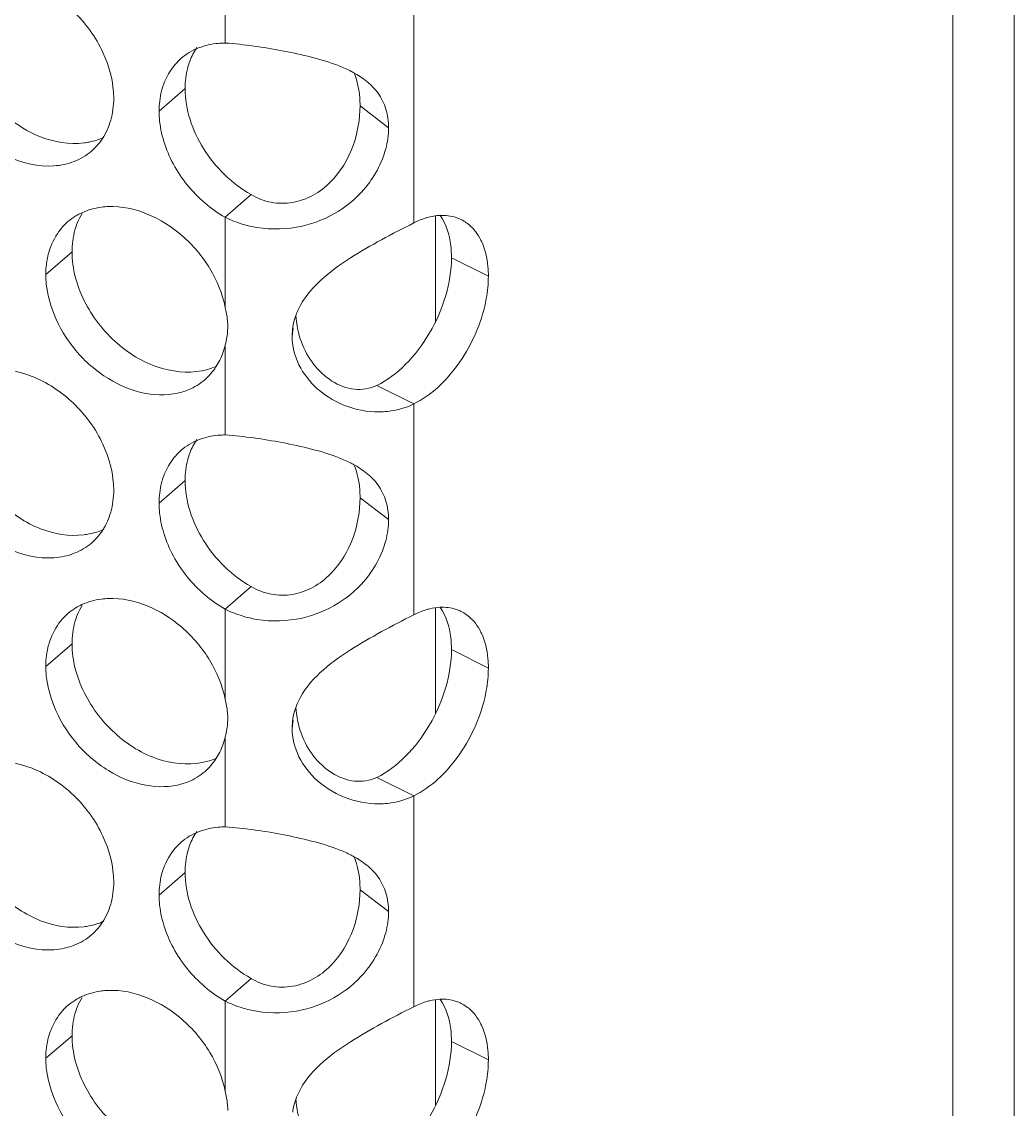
# Model space of a CAD drawing. Header units: millimetres. Extents: x 1177 to 4147, y 93 to 2194.
# Drawn here: x 2696.66 to 2716.61, y 760.61 to 782.46 of the extents above; entities that cross this region are included whole.
import ezdxf

# ---------------------------------------------------------------- set-up
doc = ezdxf.new("R2010")
doc.units = ezdxf.units.MM
doc.header["$LTSCALE"] = 0.1
doc.layers.get('0').update_dxf_attribs({"lineweight": 13})
doc.layers.add('标注', color=251, linetype='Continuous', lineweight=9)

# ---------------------------------------------------------------- blocks, each defined once
blk = doc.blocks.new('02')
for p, q in [((4650, 530.154), (4650, 1022.056)), ((4648.233, 532.575), (4648.233, 1019.282)), ((4627.348, 708.454), (4627.348, 711.041)), ((4632.76, 703.29), (4632.76, 709.344)), ((4627.348, 700.867), (4627.348, 703.454)), ((4627.348, 697.204), (4627.348, 699.791)), ((4632.76, 692.04), (4632.76, 698.094)), ((4627.348, 689.617), (4627.348, 692.204)), ((4627.348, 685.954), (4627.348, 688.541)), ((4632.76, 680.79), (4632.76, 686.844)), ((4627.348, 678.367), (4627.348, 680.954))]:
    blk.add_line(p, q)
at = {"layer": '标注'}
for p, q in [((4626.196, 707.148), (4625.449, 706.498)), ((4631.219, 706.652), (4632.039, 706.024)), ((4628.091, 704.105), (4627.348, 703.454)), ((4633.383, 700.469), (4633.383, 703.488)), ((4622.951, 702.46), (4622.198, 701.811)), ((4633.843, 702.294), (4634.903, 701.764)), ((4629.284, 700.262), (4629.27, 700.039)), ((4629.301, 700.26), (4629.27, 700.039)), ((4631.7, 698.625), (4632.76, 698.094)), ((4626.196, 695.898), (4625.449, 695.248)), ((4631.219, 695.402), (4632.039, 694.774)), ((4628.091, 692.855), (4627.348, 692.204)), ((4633.383, 689.219), (4633.383, 692.238)), ((4633.383, 689.219), (4633.383, 692.238)), ((4622.951, 691.21), (4622.198, 690.561)), ((4622.951, 691.21), (4622.198, 690.561)), ((4633.843, 691.044), (4634.903, 690.514)), ((4633.843, 691.044), (4634.903, 690.514)), ((4629.284, 689.012), (4629.27, 688.789)), ((4629.284, 689.012), (4629.27, 688.789)), ((4629.301, 689.01), (4629.27, 688.789)), ((4629.301, 689.01), (4629.27, 688.789)), ((4631.7, 687.375), (4632.76, 686.844)), ((4631.7, 687.375), (4632.76, 686.844)), ((4626.196, 684.648), (4625.449, 683.998)), ((4631.219, 684.152), (4632.039, 683.524)), ((4628.091, 681.605), (4627.348, 680.954)), ((4633.383, 677.969), (4633.383, 680.988)), ((4622.951, 679.96), (4622.198, 679.311)), ((4633.843, 679.794), (4634.903, 679.264))]:
    blk.add_line(p, q, dxfattribs=at)
for centre, radius, start, end in [((4622.206, 706.758), 1.925, 329.2925, 338.318), ((4623.909, 702.083), 1.647, 121.1376, 130.744), ((4623.959, 702), 1.744, 114.6822, 121.1409), ((4624.886, 702.581), 1.918, 149.2796, 158.5755), ((4628.745, 706.24), 3.117, 243.3667, 253.0477), ((4631.209, 699.984), 1.946, 154.753, 159.9756), ((4625.364, 700.307), 2.058, 0.0408, 5.1029), ((4625.378, 700.236), 2.02, 340.5097, 347.2785), ((4626.352, 700.823), 1.805, 285.9402, 293.0214), ((4622.206, 695.508), 1.925, 329.2925, 338.318), ((4623.909, 690.833), 1.647, 121.1376, 130.744), ((4623.909, 690.833), 1.647, 121.1376, 130.744), ((4623.959, 690.75), 1.744, 114.6822, 121.1409), ((4623.959, 690.75), 1.744, 114.6822, 121.1409), ((4624.886, 691.331), 1.918, 149.2796, 158.5755), ((4624.886, 691.331), 1.918, 149.2796, 158.5755), ((4628.745, 694.99), 3.117, 243.3667, 253.0477), ((4631.209, 688.734), 1.946, 154.753, 159.9756), ((4631.209, 688.734), 1.946, 154.753, 159.9756), ((4625.364, 689.057), 2.058, 0.0408, 5.1029), ((4625.364, 689.057), 2.058, 0.0408, 5.1029), ((4625.378, 688.986), 2.02, 340.5097, 347.2785), ((4625.378, 688.986), 2.02, 340.5097, 347.2785), ((4626.352, 689.573), 1.805, 285.9402, 293.0214), ((4626.352, 689.573), 1.805, 285.9402, 293.0214), ((4622.206, 684.258), 1.925, 329.2925, 338.318), ((4623.909, 679.583), 1.647, 121.1376, 130.744), ((4623.959, 679.5), 1.744, 114.6822, 121.1409), ((4624.886, 680.081), 1.918, 149.2796, 158.5755), ((4628.745, 683.74), 3.117, 243.3667, 253.0477), ((4631.209, 677.484), 1.946, 154.753, 159.9756), ((4625.364, 677.807), 2.058, 0.0408, 5.1029)]:
    blk.add_arc(centre, radius, start, end, dxfattribs=at)
for points, knots in [([(4624.148, 706.872), (4624.148, 707.322), (4623.902, 708.258), (4623.198, 709.23), (4622.441, 709.828), (4621.65, 710.249), (4620.973, 710.363), (4620.556, 710.311)], [0, 0, 0, 0, 0.246187, 0.510826, 0.643167, 0.770525, 1, 1, 1, 1]), ([(4619.714, 709.03), (4619.714, 708.58), (4619.958, 707.644), (4620.658, 706.67), (4621.412, 706.071), (4622.201, 705.649), (4622.877, 705.536), (4623.293, 705.588)], [0, 0, 0, 0, 0.246494, 0.511184, 0.643406, 0.77061, 1, 1, 1, 1]), ([(4627.348, 708.454), (4627.281, 708.455), (4627.022, 708.444), (4626.765, 708.386), (4626.586, 708.316)], [0, 0, 0, 0, 0.258603, 1, 1, 1, 1]), ([(4630.617, 707.799), (4630.361, 707.9), (4629.819, 708.064), (4628.729, 708.296), (4627.896, 708.417), (4627.348, 708.454)], [0, 0, 0, 0, 0.246985, 0.506558, 1, 1, 1, 1]), ([(4626.077, 708.008), (4626.021, 707.959), (4625.806, 707.745), (4625.653, 707.473), (4625.576, 707.258)], [0, 0, 0, 0, 0.24633, 1, 1, 1, 1]), ([(4626.333, 707.936), (4626.31, 707.875), (4626.229, 707.62), (4626.196, 707.35), (4626.196, 707.148)], [0, 0, 0, 0, 0.242216, 1, 1, 1, 1]), ([(4631.072, 707.584), (4631.037, 707.604), (4630.889, 707.684), (4630.735, 707.752), (4630.617, 707.799)], [0, 0, 0, 0, 0.243279, 1, 1, 1, 1]), ([(4631.219, 706.652), (4631.219, 706.733), (4631.207, 707.045), (4631.143, 707.356), (4631.06, 707.572)], [0, 0, 0, 0, 0.25883, 1, 1, 1, 1]), ([(4631.571, 707.21), (4631.536, 707.246), (4631.383, 707.388), (4631.209, 707.506), (4631.072, 707.584)], [0, 0, 0, 0, 0.242896, 1, 1, 1, 1]), ([(4619.155, 707.331), (4619.327, 706.864), (4619.735, 706.205), (4620.482, 705.543), (4621.286, 705.056), (4622.193, 704.851), (4623.018, 705.024), (4623.364, 705.226), (4623.508, 705.351)], [0, 0, 0, 0, 0.272504, 0.410462, 0.544153, 0.785671, 0.895417, 1, 1, 1, 1]), ([(4625.576, 707.258), (4625.555, 707.199), (4625.48, 706.952), (4625.449, 706.693), (4625.449, 706.498)], [0, 0, 0, 0, 0.242457, 1, 1, 1, 1]), ([(4626.196, 707.148), (4626.196, 706.549), (4626.617, 705.313), (4627.539, 704.418), (4628.091, 704.105)], [0, 0, 0, 0, 0.485697, 1, 1, 1, 1]), ([(4623.995, 706.047), (4624.02, 706.11), (4624.111, 706.376), (4624.148, 706.659), (4624.148, 706.872)], [0, 0, 0, 0, 0.241909, 1, 1, 1, 1]), ([(4632.039, 706.024), (4632.039, 706.204), (4631.993, 706.556), (4631.837, 706.875), (4631.738, 707.012)], [0, 0, 0, 0, 0.516274, 1, 1, 1, 1]), ([(4625.449, 706.498), (4625.449, 706.427), (4625.462, 706.134), (4625.521, 705.844), (4625.586, 705.632)], [0, 0, 0, 0, 0.242222, 1, 1, 1, 1]), ([(4628.091, 704.105), (4628.266, 703.998), (4628.66, 703.845), (4629.293, 703.844), (4629.891, 704.06), (4630.554, 704.572), (4631.079, 705.468), (4631.219, 706.267), (4631.219, 706.652)], [0, 0, 0, 0, 0.126239, 0.253462, 0.381711, 0.510421, 0.762592, 1, 1, 1, 1]), ([(4631.892, 705.212), (4631.916, 705.28), (4631.998, 705.543), (4632.039, 705.82), (4632.039, 706.024)], [0, 0, 0, 0, 0.259472, 1, 1, 1, 1]), ([(4623.293, 705.588), (4623.343, 705.594), (4623.54, 705.626), (4623.732, 705.686), (4623.866, 705.748)], [0, 0, 0, 0, 0.255988, 1, 1, 1, 1]), ([(4625.586, 705.632), (4625.724, 705.181), (4626.195, 704.326), (4626.932, 703.689), (4627.348, 703.454)], [0, 0, 0, 0, 0.49694, 1, 1, 1, 1]), ([(4631.423, 704.367), (4631.474, 704.431), (4631.663, 704.693), (4631.812, 704.985), (4631.892, 705.212)], [0, 0, 0, 0, 0.253493, 1, 1, 1, 1]), ([(4629.554, 703.2), (4629.917, 703.282), (4630.624, 703.566), (4631.193, 704.074), (4631.423, 704.367)], [0, 0, 0, 0, 0.500039, 1, 1, 1, 1]), ([(4623.995, 703.761), (4623.927, 703.758), (4623.666, 703.736), (4623.407, 703.665), (4623.231, 703.584)], [0, 0, 0, 0, 0.258302, 1, 1, 1, 1]), ([(4627.348, 700.867), (4627.27, 701.259), (4626.947, 702.031), (4625.94, 703.239), (4624.749, 703.791), (4623.995, 703.761)], [0, 0, 0, 0, 0.254485, 0.51933, 1, 1, 1, 1]), ([(4622.834, 703.33), (4622.779, 703.283), (4622.571, 703.078), (4622.419, 702.819), (4622.341, 702.614)], [0, 0, 0, 0, 0.246444, 1, 1, 1, 1]), ([(4633.22, 703.464), (4633.182, 703.455), (4633.024, 703.411), (4632.871, 703.347), (4632.76, 703.29)], [0, 0, 0, 0, 0.240401, 1, 1, 1, 1]), ([(4634.124, 703.386), (4634.078, 703.409), (4633.883, 703.491), (4633.666, 703.516), (4633.507, 703.507)], [0, 0, 0, 0, 0.244197, 1, 1, 1, 1]), ([(4633.843, 702.294), (4633.843, 702.411), (4633.82, 702.833), (4633.692, 703.259), (4633.519, 703.511)], [0, 0, 0, 0, 0.277223, 1, 1, 1, 1]), ([(4634.483, 703.106), (4634.457, 703.135), (4634.352, 703.245), (4634.225, 703.335), (4634.124, 703.386)], [0, 0, 0, 0, 0.255757, 1, 1, 1, 1]), ([(4623.101, 703.281), (4623.076, 703.218), (4622.987, 702.953), (4622.951, 702.672), (4622.951, 702.46)], [0, 0, 0, 0, 0.241851, 1, 1, 1, 1]), ([(4627.836, 703.258), (4627.973, 703.217), (4628.535, 703.085), (4629.131, 703.105), (4629.554, 703.2)], [0, 0, 0, 0, 0.247904, 1, 1, 1, 1]), ([(4632.76, 703.29), (4632.143, 702.976), (4631.2, 702.489), (4630.058, 701.679), (4629.594, 701.121), (4629.449, 700.814)], [0, 0, 0, 0, 0.495433, 0.757141, 1, 1, 1, 1]), ([(4634.703, 702.765), (4634.688, 702.796), (4634.627, 702.917), (4634.549, 703.03), (4634.483, 703.106)], [0, 0, 0, 0, 0.259078, 1, 1, 1, 1]), ([(4634.903, 701.764), (4634.903, 701.856), (4634.888, 702.197), (4634.81, 702.539), (4634.703, 702.765)], [0, 0, 0, 0, 0.270179, 1, 1, 1, 1]), ([(4622.341, 702.614), (4622.317, 702.552), (4622.232, 702.293), (4622.198, 702.018), (4622.198, 701.811)], [0, 0, 0, 0, 0.242016, 1, 1, 1, 1]), ([(4622.951, 702.46), (4622.951, 701.979), (4623.228, 700.977), (4624.17, 699.779), (4625.446, 699.021), (4626.431, 698.968), (4626.848, 699.088)], [0, 0, 0, 0, 0.249772, 0.517807, 0.774905, 1, 1, 1, 1]), ([(4631.7, 698.625), (4632.004, 698.773), (4632.586, 699.222), (4633.258, 700.119), (4633.716, 701.171), (4633.843, 701.929), (4633.843, 702.294)], [0, 0, 0, 0, 0.229092, 0.487552, 0.752826, 1, 1, 1, 1]), ([(4622.198, 701.811), (4622.198, 701.719), (4622.219, 701.337), (4622.318, 700.961), (4622.424, 700.69)], [0, 0, 0, 0, 0.240389, 1, 1, 1, 1]), ([(4634.797, 700.898), (4634.814, 700.971), (4634.874, 701.256), (4634.903, 701.548), (4634.903, 701.764)], [0, 0, 0, 0, 0.259711, 1, 1, 1, 1]), ([(4632.76, 698.094), (4633.263, 698.34), (4634.147, 699.199), (4634.654, 700.294), (4634.797, 700.898)], [0, 0, 0, 0, 0.474199, 1, 1, 1, 1]), ([(4622.424, 700.69), (4622.574, 700.308), (4623.01, 699.588), (4623.936, 698.781), (4625.012, 698.332), (4625.772, 698.342), (4626.103, 698.437)], [0, 0, 0, 0, 0.264547, 0.530604, 0.77855, 1, 1, 1, 1]), ([(4627.348, 699.791), (4627.36, 699.832), (4627.404, 700.001), (4627.421, 700.177), (4627.421, 700.309)], [0, 0, 0, 0, 0.244815, 1, 1, 1, 1]), ([(4629.27, 700.039), (4629.27, 699.758), (4629.414, 699.183), (4629.778, 698.725), (4629.993, 698.533)], [0, 0, 0, 0, 0.492878, 1, 1, 1, 1]), ([(4629.536, 699.875), (4629.62, 699.648), (4629.853, 699.217), (4630.379, 698.72), (4631.037, 698.461), (4631.505, 698.53), (4631.7, 698.625)], [0, 0, 0, 0, 0.26133, 0.51967, 0.766766, 1, 1, 1, 1]), ([(4624.148, 695.622), (4624.148, 696.072), (4623.902, 697.008), (4623.198, 697.98), (4622.441, 698.578), (4621.65, 698.999), (4620.973, 699.113), (4620.556, 699.061)], [0, 0, 0, 0, 0.246187, 0.510826, 0.643167, 0.770525, 1, 1, 1, 1]), ([(4626.103, 698.437), (4626.165, 698.455), (4626.405, 698.537), (4626.627, 698.673), (4626.769, 698.797)], [0, 0, 0, 0, 0.255293, 1, 1, 1, 1]), ([(4629.993, 698.533), (4630.252, 698.301), (4630.86, 697.952), (4631.552, 697.852), (4631.885, 697.87)], [0, 0, 0, 0, 0.510314, 1, 1, 1, 1]), ([(4631.885, 697.87), (4631.962, 697.875), (4632.263, 697.906), (4632.559, 697.995), (4632.76, 698.094)], [0, 0, 0, 0, 0.256926, 1, 1, 1, 1]), ([(4619.714, 697.78), (4619.714, 697.33), (4619.958, 696.394), (4620.658, 695.42), (4621.412, 694.821), (4622.201, 694.399), (4622.877, 694.286), (4623.293, 694.338)], [0, 0, 0, 0, 0.246494, 0.511184, 0.643406, 0.77061, 1, 1, 1, 1]), ([(4627.348, 697.204), (4627.281, 697.205), (4627.022, 697.194), (4626.765, 697.136), (4626.586, 697.066)], [0, 0, 0, 0, 0.258603, 1, 1, 1, 1]), ([(4630.617, 696.549), (4630.361, 696.65), (4629.819, 696.814), (4628.729, 697.046), (4627.896, 697.167), (4627.348, 697.204)], [0, 0, 0, 0, 0.246985, 0.506558, 1, 1, 1, 1]), ([(4626.077, 696.758), (4626.021, 696.709), (4625.806, 696.495), (4625.653, 696.223), (4625.576, 696.008)], [0, 0, 0, 0, 0.24633, 1, 1, 1, 1]), ([(4626.333, 696.686), (4626.31, 696.625), (4626.229, 696.37), (4626.196, 696.1), (4626.196, 695.898)], [0, 0, 0, 0, 0.242216, 1, 1, 1, 1]), ([(4631.072, 696.334), (4631.037, 696.354), (4630.889, 696.434), (4630.735, 696.502), (4630.617, 696.549)], [0, 0, 0, 0, 0.243279, 1, 1, 1, 1]), ([(4631.219, 695.402), (4631.219, 695.483), (4631.207, 695.795), (4631.143, 696.106), (4631.06, 696.322)], [0, 0, 0, 0, 0.25883, 1, 1, 1, 1]), ([(4631.571, 695.96), (4631.536, 695.996), (4631.383, 696.138), (4631.209, 696.256), (4631.072, 696.334)], [0, 0, 0, 0, 0.242896, 1, 1, 1, 1]), ([(4619.155, 696.081), (4619.327, 695.614), (4619.735, 694.955), (4620.482, 694.293), (4621.286, 693.806), (4622.193, 693.601), (4623.018, 693.774), (4623.364, 693.976), (4623.508, 694.101)], [0, 0, 0, 0, 0.272504, 0.410462, 0.544153, 0.785671, 0.895417, 1, 1, 1, 1]), ([(4625.576, 696.008), (4625.555, 695.949), (4625.48, 695.702), (4625.449, 695.443), (4625.449, 695.248)], [0, 0, 0, 0, 0.242457, 1, 1, 1, 1]), ([(4626.196, 695.898), (4626.196, 695.299), (4626.617, 694.063), (4627.539, 693.168), (4628.091, 692.855)], [0, 0, 0, 0, 0.485697, 1, 1, 1, 1]), ([(4623.995, 694.797), (4624.02, 694.86), (4624.111, 695.126), (4624.148, 695.409), (4624.148, 695.622)], [0, 0, 0, 0, 0.241909, 1, 1, 1, 1]), ([(4632.039, 694.774), (4632.039, 694.954), (4631.993, 695.306), (4631.837, 695.625), (4631.738, 695.762)], [0, 0, 0, 0, 0.516274, 1, 1, 1, 1]), ([(4625.449, 695.248), (4625.449, 695.177), (4625.462, 694.884), (4625.521, 694.594), (4625.586, 694.382)], [0, 0, 0, 0, 0.242222, 1, 1, 1, 1]), ([(4628.091, 692.855), (4628.266, 692.748), (4628.66, 692.595), (4629.293, 692.594), (4629.891, 692.81), (4630.554, 693.322), (4631.079, 694.218), (4631.219, 695.017), (4631.219, 695.402)], [0, 0, 0, 0, 0.126239, 0.253462, 0.381711, 0.510421, 0.762592, 1, 1, 1, 1]), ([(4631.892, 693.962), (4631.916, 694.03), (4631.998, 694.293), (4632.039, 694.57), (4632.039, 694.774)], [0, 0, 0, 0, 0.259472, 1, 1, 1, 1]), ([(4623.293, 694.338), (4623.343, 694.344), (4623.54, 694.376), (4623.732, 694.436), (4623.866, 694.498)], [0, 0, 0, 0, 0.255988, 1, 1, 1, 1]), ([(4625.586, 694.382), (4625.724, 693.931), (4626.195, 693.076), (4626.932, 692.439), (4627.348, 692.204)], [0, 0, 0, 0, 0.49694, 1, 1, 1, 1]), ([(4631.423, 693.117), (4631.474, 693.181), (4631.663, 693.443), (4631.812, 693.735), (4631.892, 693.962)], [0, 0, 0, 0, 0.253493, 1, 1, 1, 1]), ([(4629.554, 691.95), (4629.917, 692.032), (4630.624, 692.316), (4631.193, 692.824), (4631.423, 693.117)], [0, 0, 0, 0, 0.500039, 1, 1, 1, 1]), ([(4623.995, 692.511), (4623.927, 692.508), (4623.666, 692.486), (4623.407, 692.415), (4623.231, 692.334)], [0, 0, 0, 0, 0.258302, 1, 1, 1, 1]), ([(4623.995, 692.511), (4623.927, 692.508), (4623.666, 692.486), (4623.407, 692.415), (4623.231, 692.334)], [0, 0, 0, 0, 0.258302, 1, 1, 1, 1]), ([(4627.348, 689.617), (4627.27, 690.009), (4626.947, 690.781), (4625.94, 691.989), (4624.749, 692.541), (4623.995, 692.511)], [0, 0, 0, 0, 0.254485, 0.51933, 1, 1, 1, 1]), ([(4627.348, 689.617), (4627.27, 690.009), (4626.947, 690.781), (4625.94, 691.989), (4624.749, 692.541), (4623.995, 692.511)], [0, 0, 0, 0, 0.254485, 0.51933, 1, 1, 1, 1]), ([(4633.22, 692.214), (4633.182, 692.205), (4633.024, 692.161), (4632.871, 692.097), (4632.76, 692.04)], [0, 0, 0, 0, 0.240401, 1, 1, 1, 1]), ([(4633.22, 692.214), (4633.182, 692.205), (4633.024, 692.161), (4632.871, 692.097), (4632.76, 692.04)], [0, 0, 0, 0, 0.240401, 1, 1, 1, 1]), ([(4634.124, 692.136), (4634.078, 692.159), (4633.883, 692.241), (4633.666, 692.266), (4633.507, 692.257)], [0, 0, 0, 0, 0.244197, 1, 1, 1, 1]), ([(4634.124, 692.136), (4634.078, 692.159), (4633.883, 692.241), (4633.666, 692.266), (4633.507, 692.257)], [0, 0, 0, 0, 0.244197, 1, 1, 1, 1]), ([(4633.843, 691.044), (4633.843, 691.161), (4633.82, 691.583), (4633.692, 692.009), (4633.519, 692.261)], [0, 0, 0, 0, 0.277223, 1, 1, 1, 1]), ([(4633.843, 691.044), (4633.843, 691.161), (4633.82, 691.583), (4633.692, 692.009), (4633.519, 692.261)], [0, 0, 0, 0, 0.277223, 1, 1, 1, 1]), ([(4634.483, 691.856), (4634.457, 691.885), (4634.352, 691.995), (4634.225, 692.085), (4634.124, 692.136)], [0, 0, 0, 0, 0.255757, 1, 1, 1, 1]), ([(4634.483, 691.856), (4634.457, 691.885), (4634.352, 691.995), (4634.225, 692.085), (4634.124, 692.136)], [0, 0, 0, 0, 0.255757, 1, 1, 1, 1]), ([(4622.834, 692.08), (4622.779, 692.033), (4622.571, 691.828), (4622.419, 691.569), (4622.341, 691.364)], [0, 0, 0, 0, 0.246444, 1, 1, 1, 1]), ([(4622.834, 692.08), (4622.779, 692.033), (4622.571, 691.828), (4622.419, 691.569), (4622.341, 691.364)], [0, 0, 0, 0, 0.246444, 1, 1, 1, 1]), ([(4623.101, 692.031), (4623.076, 691.968), (4622.987, 691.703), (4622.951, 691.422), (4622.951, 691.21)], [0, 0, 0, 0, 0.241851, 1, 1, 1, 1]), ([(4623.101, 692.031), (4623.076, 691.968), (4622.987, 691.703), (4622.951, 691.422), (4622.951, 691.21)], [0, 0, 0, 0, 0.241851, 1, 1, 1, 1]), ([(4627.836, 692.008), (4627.973, 691.967), (4628.535, 691.835), (4629.131, 691.855), (4629.554, 691.95)], [0, 0, 0, 0, 0.247904, 1, 1, 1, 1]), ([(4632.76, 692.04), (4632.143, 691.726), (4631.2, 691.239), (4630.058, 690.429), (4629.594, 689.871), (4629.449, 689.564)], [0, 0, 0, 0, 0.495433, 0.757141, 1, 1, 1, 1]), ([(4632.76, 692.04), (4632.143, 691.726), (4631.2, 691.239), (4630.058, 690.429), (4629.594, 689.871), (4629.449, 689.564)], [0, 0, 0, 0, 0.495433, 0.757141, 1, 1, 1, 1]), ([(4634.703, 691.515), (4634.688, 691.546), (4634.627, 691.667), (4634.549, 691.78), (4634.483, 691.856)], [0, 0, 0, 0, 0.259078, 1, 1, 1, 1]), ([(4634.703, 691.515), (4634.688, 691.546), (4634.627, 691.667), (4634.549, 691.78), (4634.483, 691.856)], [0, 0, 0, 0, 0.259078, 1, 1, 1, 1]), ([(4634.903, 690.514), (4634.903, 690.606), (4634.888, 690.947), (4634.81, 691.289), (4634.703, 691.515)], [0, 0, 0, 0, 0.270179, 1, 1, 1, 1]), ([(4634.903, 690.514), (4634.903, 690.606), (4634.888, 690.947), (4634.81, 691.289), (4634.703, 691.515)], [0, 0, 0, 0, 0.270179, 1, 1, 1, 1]), ([(4622.341, 691.364), (4622.317, 691.302), (4622.232, 691.043), (4622.198, 690.768), (4622.198, 690.561)], [0, 0, 0, 0, 0.242016, 1, 1, 1, 1]), ([(4622.341, 691.364), (4622.317, 691.302), (4622.232, 691.043), (4622.198, 690.768), (4622.198, 690.561)], [0, 0, 0, 0, 0.242016, 1, 1, 1, 1]), ([(4622.951, 691.21), (4622.951, 690.729), (4623.228, 689.727), (4624.17, 688.529), (4625.446, 687.771), (4626.431, 687.718), (4626.848, 687.838)], [0, 0, 0, 0, 0.249772, 0.517807, 0.774905, 1, 1, 1, 1]), ([(4622.951, 691.21), (4622.951, 690.729), (4623.228, 689.727), (4624.17, 688.529), (4625.446, 687.771), (4626.431, 687.718), (4626.848, 687.838)], [0, 0, 0, 0, 0.249772, 0.517807, 0.774905, 1, 1, 1, 1]), ([(4631.7, 687.375), (4632.004, 687.523), (4632.586, 687.972), (4633.258, 688.869), (4633.716, 689.921), (4633.843, 690.679), (4633.843, 691.044)], [0, 0, 0, 0, 0.229092, 0.487552, 0.752826, 1, 1, 1, 1]), ([(4631.7, 687.375), (4632.004, 687.523), (4632.586, 687.972), (4633.258, 688.869), (4633.716, 689.921), (4633.843, 690.679), (4633.843, 691.044)], [0, 0, 0, 0, 0.229092, 0.487552, 0.752826, 1, 1, 1, 1]), ([(4622.198, 690.561), (4622.198, 690.469), (4622.219, 690.087), (4622.318, 689.711), (4622.424, 689.44)], [0, 0, 0, 0, 0.240389, 1, 1, 1, 1]), ([(4622.198, 690.561), (4622.198, 690.469), (4622.219, 690.087), (4622.318, 689.711), (4622.424, 689.44)], [0, 0, 0, 0, 0.240389, 1, 1, 1, 1]), ([(4634.797, 689.648), (4634.814, 689.721), (4634.874, 690.006), (4634.903, 690.298), (4634.903, 690.514)], [0, 0, 0, 0, 0.259711, 1, 1, 1, 1]), ([(4634.797, 689.648), (4634.814, 689.721), (4634.874, 690.006), (4634.903, 690.298), (4634.903, 690.514)], [0, 0, 0, 0, 0.259711, 1, 1, 1, 1]), ([(4632.76, 686.844), (4633.263, 687.09), (4634.147, 687.949), (4634.654, 689.044), (4634.797, 689.648)], [0, 0, 0, 0, 0.474199, 1, 1, 1, 1]), ([(4632.76, 686.844), (4633.263, 687.09), (4634.147, 687.949), (4634.654, 689.044), (4634.797, 689.648)], [0, 0, 0, 0, 0.474199, 1, 1, 1, 1]), ([(4622.424, 689.44), (4622.574, 689.058), (4623.01, 688.338), (4623.936, 687.531), (4625.012, 687.082), (4625.772, 687.092), (4626.103, 687.187)], [0, 0, 0, 0, 0.264547, 0.530604, 0.77855, 1, 1, 1, 1]), ([(4622.424, 689.44), (4622.574, 689.058), (4623.01, 688.338), (4623.936, 687.531), (4625.012, 687.082), (4625.772, 687.092), (4626.103, 687.187)], [0, 0, 0, 0, 0.264547, 0.530604, 0.77855, 1, 1, 1, 1]), ([(4627.348, 688.541), (4627.36, 688.582), (4627.404, 688.751), (4627.421, 688.927), (4627.421, 689.059)], [0, 0, 0, 0, 0.244815, 1, 1, 1, 1]), ([(4627.348, 688.541), (4627.36, 688.582), (4627.404, 688.751), (4627.421, 688.927), (4627.421, 689.059)], [0, 0, 0, 0, 0.244815, 1, 1, 1, 1]), ([(4629.27, 688.789), (4629.27, 688.508), (4629.414, 687.933), (4629.778, 687.475), (4629.993, 687.283)], [0, 0, 0, 0, 0.492878, 1, 1, 1, 1]), ([(4629.27, 688.789), (4629.27, 688.508), (4629.414, 687.933), (4629.778, 687.475), (4629.993, 687.283)], [0, 0, 0, 0, 0.492878, 1, 1, 1, 1]), ([(4629.536, 688.625), (4629.62, 688.398), (4629.853, 687.967), (4630.379, 687.47), (4631.037, 687.211), (4631.505, 687.28), (4631.7, 687.375)], [0, 0, 0, 0, 0.26133, 0.51967, 0.766766, 1, 1, 1, 1]), ([(4629.536, 688.625), (4629.62, 688.398), (4629.853, 687.967), (4630.379, 687.47), (4631.037, 687.211), (4631.505, 687.28), (4631.7, 687.375)], [0, 0, 0, 0, 0.26133, 0.51967, 0.766766, 1, 1, 1, 1]), ([(4624.148, 684.372), (4624.148, 684.822), (4623.902, 685.758), (4623.198, 686.73), (4622.441, 687.328), (4621.65, 687.749), (4620.973, 687.863), (4620.556, 687.811)], [0, 0, 0, 0, 0.246187, 0.510826, 0.643167, 0.770525, 1, 1, 1, 1]), ([(4626.103, 687.187), (4626.165, 687.205), (4626.405, 687.287), (4626.627, 687.423), (4626.769, 687.547)], [0, 0, 0, 0, 0.255293, 1, 1, 1, 1]), ([(4626.103, 687.187), (4626.165, 687.205), (4626.405, 687.287), (4626.627, 687.423), (4626.769, 687.547)], [0, 0, 0, 0, 0.255293, 1, 1, 1, 1]), ([(4629.993, 687.283), (4630.252, 687.051), (4630.86, 686.702), (4631.552, 686.602), (4631.885, 686.62)], [0, 0, 0, 0, 0.510314, 1, 1, 1, 1]), ([(4629.993, 687.283), (4630.252, 687.051), (4630.86, 686.702), (4631.552, 686.602), (4631.885, 686.62)], [0, 0, 0, 0, 0.510314, 1, 1, 1, 1]), ([(4631.885, 686.62), (4631.962, 686.625), (4632.263, 686.656), (4632.559, 686.745), (4632.76, 686.844)], [0, 0, 0, 0, 0.256926, 1, 1, 1, 1]), ([(4631.885, 686.62), (4631.962, 686.625), (4632.263, 686.656), (4632.559, 686.745), (4632.76, 686.844)], [0, 0, 0, 0, 0.256926, 1, 1, 1, 1]), ([(4619.714, 686.53), (4619.714, 686.08), (4619.958, 685.144), (4620.658, 684.17), (4621.412, 683.571), (4622.201, 683.149), (4622.877, 683.036), (4623.293, 683.088)], [0, 0, 0, 0, 0.246494, 0.511184, 0.643406, 0.77061, 1, 1, 1, 1]), ([(4627.348, 685.954), (4627.281, 685.955), (4627.022, 685.944), (4626.765, 685.886), (4626.586, 685.816)], [0, 0, 0, 0, 0.258603, 1, 1, 1, 1]), ([(4630.617, 685.299), (4630.361, 685.4), (4629.819, 685.564), (4628.729, 685.796), (4627.896, 685.917), (4627.348, 685.954)], [0, 0, 0, 0, 0.246985, 0.506558, 1, 1, 1, 1]), ([(4626.077, 685.508), (4626.021, 685.459), (4625.806, 685.245), (4625.653, 684.973), (4625.576, 684.758)], [0, 0, 0, 0, 0.24633, 1, 1, 1, 1]), ([(4626.333, 685.436), (4626.31, 685.375), (4626.229, 685.12), (4626.196, 684.85), (4626.196, 684.648)], [0, 0, 0, 0, 0.242216, 1, 1, 1, 1]), ([(4631.072, 685.084), (4631.037, 685.104), (4630.889, 685.184), (4630.735, 685.252), (4630.617, 685.299)], [0, 0, 0, 0, 0.243279, 1, 1, 1, 1]), ([(4631.219, 684.152), (4631.219, 684.233), (4631.207, 684.545), (4631.143, 684.856), (4631.06, 685.072)], [0, 0, 0, 0, 0.25883, 1, 1, 1, 1]), ([(4631.571, 684.71), (4631.536, 684.746), (4631.383, 684.888), (4631.209, 685.006), (4631.072, 685.084)], [0, 0, 0, 0, 0.242896, 1, 1, 1, 1]), ([(4619.155, 684.831), (4619.327, 684.364), (4619.735, 683.705), (4620.482, 683.043), (4621.286, 682.556), (4622.193, 682.351), (4623.018, 682.524), (4623.364, 682.726), (4623.508, 682.851)], [0, 0, 0, 0, 0.272504, 0.410462, 0.544153, 0.785671, 0.895417, 1, 1, 1, 1]), ([(4625.576, 684.758), (4625.555, 684.699), (4625.48, 684.452), (4625.449, 684.193), (4625.449, 683.998)], [0, 0, 0, 0, 0.242457, 1, 1, 1, 1]), ([(4626.196, 684.648), (4626.196, 684.049), (4626.617, 682.813), (4627.539, 681.918), (4628.091, 681.605)], [0, 0, 0, 0, 0.485697, 1, 1, 1, 1]), ([(4623.995, 683.547), (4624.02, 683.61), (4624.111, 683.876), (4624.148, 684.159), (4624.148, 684.372)], [0, 0, 0, 0, 0.241909, 1, 1, 1, 1]), ([(4632.039, 683.524), (4632.039, 683.704), (4631.993, 684.056), (4631.837, 684.375), (4631.738, 684.512)], [0, 0, 0, 0, 0.516274, 1, 1, 1, 1]), ([(4625.449, 683.998), (4625.449, 683.927), (4625.462, 683.634), (4625.521, 683.344), (4625.586, 683.132)], [0, 0, 0, 0, 0.242222, 1, 1, 1, 1]), ([(4628.091, 681.605), (4628.266, 681.498), (4628.66, 681.345), (4629.293, 681.344), (4629.891, 681.56), (4630.554, 682.072), (4631.079, 682.968), (4631.219, 683.767), (4631.219, 684.152)], [0, 0, 0, 0, 0.126239, 0.253462, 0.381711, 0.510421, 0.762592, 1, 1, 1, 1]), ([(4631.892, 682.712), (4631.916, 682.78), (4631.998, 683.043), (4632.039, 683.32), (4632.039, 683.524)], [0, 0, 0, 0, 0.259472, 1, 1, 1, 1]), ([(4623.293, 683.088), (4623.343, 683.094), (4623.54, 683.126), (4623.732, 683.186), (4623.866, 683.248)], [0, 0, 0, 0, 0.255988, 1, 1, 1, 1]), ([(4625.586, 683.132), (4625.724, 682.681), (4626.195, 681.826), (4626.932, 681.189), (4627.348, 680.954)], [0, 0, 0, 0, 0.49694, 1, 1, 1, 1]), ([(4631.423, 681.867), (4631.474, 681.931), (4631.663, 682.193), (4631.812, 682.485), (4631.892, 682.712)], [0, 0, 0, 0, 0.253493, 1, 1, 1, 1]), ([(4629.554, 680.7), (4629.917, 680.782), (4630.624, 681.066), (4631.193, 681.574), (4631.423, 681.867)], [0, 0, 0, 0, 0.500039, 1, 1, 1, 1]), ([(4623.995, 681.261), (4623.927, 681.258), (4623.666, 681.236), (4623.407, 681.165), (4623.231, 681.084)], [0, 0, 0, 0, 0.258302, 1, 1, 1, 1]), ([(4627.348, 678.367), (4627.27, 678.759), (4626.947, 679.531), (4625.94, 680.739), (4624.749, 681.291), (4623.995, 681.261)], [0, 0, 0, 0, 0.254485, 0.51933, 1, 1, 1, 1]), ([(4633.22, 680.964), (4633.182, 680.955), (4633.024, 680.911), (4632.871, 680.847), (4632.76, 680.79)], [0, 0, 0, 0, 0.240401, 1, 1, 1, 1]), ([(4634.124, 680.886), (4634.078, 680.909), (4633.883, 680.991), (4633.666, 681.016), (4633.507, 681.007)], [0, 0, 0, 0, 0.244197, 1, 1, 1, 1]), ([(4633.843, 679.794), (4633.843, 679.911), (4633.82, 680.333), (4633.692, 680.759), (4633.519, 681.011)], [0, 0, 0, 0, 0.277223, 1, 1, 1, 1]), ([(4634.483, 680.606), (4634.457, 680.635), (4634.352, 680.745), (4634.225, 680.835), (4634.124, 680.886)], [0, 0, 0, 0, 0.255757, 1, 1, 1, 1]), ([(4622.834, 680.83), (4622.779, 680.783), (4622.571, 680.578), (4622.419, 680.319), (4622.341, 680.114)], [0, 0, 0, 0, 0.246444, 1, 1, 1, 1]), ([(4623.101, 680.781), (4623.076, 680.718), (4622.987, 680.453), (4622.951, 680.172), (4622.951, 679.96)], [0, 0, 0, 0, 0.241851, 1, 1, 1, 1]), ([(4627.836, 680.758), (4627.973, 680.717), (4628.535, 680.585), (4629.131, 680.605), (4629.554, 680.7)], [0, 0, 0, 0, 0.247904, 1, 1, 1, 1]), ([(4632.76, 680.79), (4632.143, 680.476), (4631.2, 679.989), (4630.058, 679.179), (4629.594, 678.621), (4629.449, 678.314)], [0, 0, 0, 0, 0.495433, 0.757141, 1, 1, 1, 1]), ([(4634.703, 680.265), (4634.688, 680.296), (4634.627, 680.417), (4634.549, 680.53), (4634.483, 680.606)], [0, 0, 0, 0, 0.259078, 1, 1, 1, 1]), ([(4634.903, 679.264), (4634.903, 679.356), (4634.888, 679.697), (4634.81, 680.039), (4634.703, 680.265)], [0, 0, 0, 0, 0.270179, 1, 1, 1, 1]), ([(4622.341, 680.114), (4622.317, 680.052), (4622.232, 679.793), (4622.198, 679.518), (4622.198, 679.311)], [0, 0, 0, 0, 0.242016, 1, 1, 1, 1]), ([(4622.951, 679.96), (4622.951, 679.479), (4623.228, 678.477), (4624.17, 677.279), (4625.446, 676.521), (4626.431, 676.468), (4626.848, 676.588)], [0, 0, 0, 0, 0.249772, 0.517807, 0.774905, 1, 1, 1, 1]), ([(4631.7, 676.125), (4632.004, 676.273), (4632.586, 676.722), (4633.258, 677.619), (4633.716, 678.671), (4633.843, 679.429), (4633.843, 679.794)], [0, 0, 0, 0, 0.229092, 0.487552, 0.752826, 1, 1, 1, 1]), ([(4622.198, 679.311), (4622.198, 679.219), (4622.219, 678.837), (4622.318, 678.461), (4622.424, 678.19)], [0, 0, 0, 0, 0.240389, 1, 1, 1, 1]), ([(4634.797, 678.398), (4634.814, 678.471), (4634.874, 678.756), (4634.903, 679.048), (4634.903, 679.264)], [0, 0, 0, 0, 0.259711, 1, 1, 1, 1]), ([(4632.76, 675.594), (4633.263, 675.84), (4634.147, 676.699), (4634.654, 677.794), (4634.797, 678.398)], [0, 0, 0, 0, 0.474199, 1, 1, 1, 1]), ([(4622.424, 678.19), (4622.574, 677.808), (4623.01, 677.088), (4623.936, 676.281), (4625.012, 675.832), (4625.772, 675.842), (4626.103, 675.937)], [0, 0, 0, 0, 0.264547, 0.530604, 0.77855, 1, 1, 1, 1])]:
    blk.add_open_spline(points, degree=3, knots=knots, dxfattribs=at)
for points in [[(4626.53, 708.324), (4626.449, 708.203), (4626.383, 708.072), (4626.333, 707.936)], [(4626.586, 708.316), (4626.402, 708.243), (4626.226, 708.139), (4626.077, 708.008)], [(4631.738, 707.012), (4631.688, 707.082), (4631.632, 707.148), (4631.571, 707.21)], [(4623.508, 705.351), (4623.647, 705.471), (4623.767, 705.617), (4623.861, 705.775)], [(4633.507, 703.507), (4633.411, 703.502), (4633.314, 703.487), (4633.22, 703.464)], [(4627.413, 700.49), (4627.402, 700.617), (4627.379, 700.743), (4627.348, 700.867)], [(4629.381, 700.65), (4629.335, 700.525), (4629.302, 700.394), (4629.285, 700.262)], [(4629.377, 700.645), (4629.391, 700.383), (4629.445, 700.12), (4629.536, 699.875)], [(4627.082, 699.157), (4627.164, 699.283), (4627.232, 699.42), (4627.282, 699.562)], [(4626.769, 698.797), (4626.889, 698.902), (4626.995, 699.024), (4627.082, 699.157)], [(4626.586, 697.066), (4626.402, 696.993), (4626.226, 696.889), (4626.077, 696.758)], [(4626.53, 697.074), (4626.449, 696.953), (4626.383, 696.822), (4626.333, 696.686)], [(4631.738, 695.762), (4631.688, 695.832), (4631.632, 695.898), (4631.571, 695.96)], [(4623.508, 694.101), (4623.647, 694.221), (4623.767, 694.367), (4623.861, 694.525)], [(4633.507, 692.257), (4633.411, 692.252), (4633.314, 692.237), (4633.22, 692.214)], [(4633.507, 692.257), (4633.411, 692.252), (4633.314, 692.237), (4633.22, 692.214)], [(4627.413, 689.24), (4627.402, 689.367), (4627.379, 689.493), (4627.348, 689.617)], [(4627.413, 689.24), (4627.402, 689.367), (4627.379, 689.493), (4627.348, 689.617)], [(4629.381, 689.4), (4629.335, 689.275), (4629.302, 689.144), (4629.285, 689.012)], [(4629.381, 689.4), (4629.335, 689.275), (4629.302, 689.144), (4629.285, 689.012)], [(4629.377, 689.395), (4629.391, 689.133), (4629.445, 688.87), (4629.536, 688.625)], [(4629.377, 689.395), (4629.391, 689.133), (4629.445, 688.87), (4629.536, 688.625)], [(4627.082, 687.907), (4627.164, 688.033), (4627.232, 688.17), (4627.282, 688.312)], [(4627.082, 687.907), (4627.164, 688.033), (4627.232, 688.17), (4627.282, 688.312)], [(4626.769, 687.547), (4626.889, 687.652), (4626.995, 687.774), (4627.082, 687.907)], [(4626.769, 687.547), (4626.889, 687.652), (4626.995, 687.774), (4627.082, 687.907)], [(4626.586, 685.816), (4626.402, 685.743), (4626.226, 685.639), (4626.077, 685.508)], [(4626.53, 685.824), (4626.449, 685.703), (4626.383, 685.572), (4626.333, 685.436)], [(4631.738, 684.512), (4631.688, 684.582), (4631.632, 684.648), (4631.571, 684.71)], [(4623.508, 682.851), (4623.647, 682.971), (4623.767, 683.117), (4623.861, 683.275)], [(4633.507, 681.007), (4633.411, 681.002), (4633.314, 680.987), (4633.22, 680.964)], [(4627.413, 677.99), (4627.402, 678.117), (4627.379, 678.243), (4627.348, 678.367)], [(4629.381, 678.15), (4629.335, 678.025), (4629.302, 677.894), (4629.285, 677.762)], [(4629.377, 678.145), (4629.391, 677.883), (4629.445, 677.62), (4629.536, 677.375)]]:
    blk.add_open_spline(points, degree=3, dxfattribs=at)

msp = doc.modelspace()

# ---------------------------------------------------------------- block references
at = {"xscale": 0.7, "yscale": 0.7, "zscale": 0.7}
msp.add_blockref('02', (-538.391, 286.112), dxfattribs=at)

doc.saveas('drawing.dxf')
